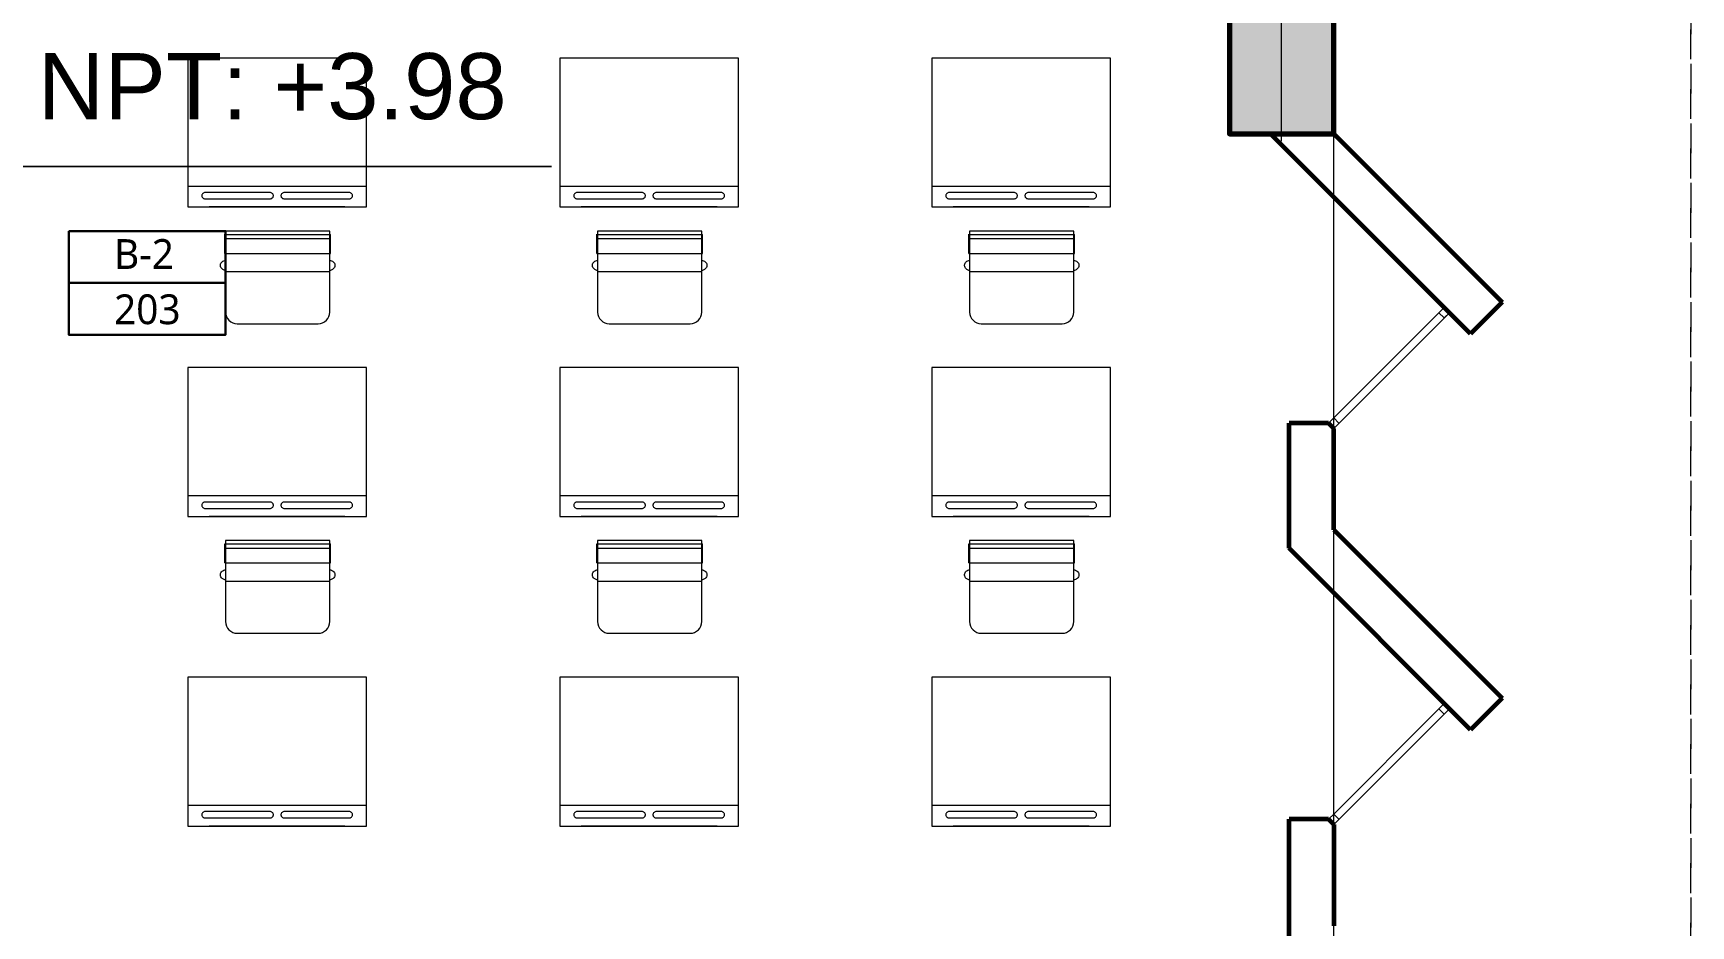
# Model space of a CAD drawing. Header units: metres. Extents: x 28 to 239, y -1 to 113.
# Drawn here: x 125.77 to 131.34, y 61.18 to 64.17 of the extents above; entities that cross this region are included whole.
import ezdxf

# ---------------------------------------------------------------- set-up
doc = ezdxf.new("R2010")
doc.units = ezdxf.units.M
doc.linetypes.add('DASHED2', pattern=[0.375, 0.25, -0.125])
doc.linetypes.add('HIDDEN2', pattern=[0.1875, 0.125, -0.0625])
for name, color, linetype, lineweight in [('COLUMNAS 50', 32, 'Continuous', 70), ('Equipamiento SR', 23, 'Continuous', 0), ('GRAFO 0 BLANCO', 7, 'Continuous', 0), ('GRAFO01', 7, 'Continuous', 0), ('letras sr', 7, 'Continuous', 5), ('Muros el', 144, 'Continuous', 60), ('proyecciones', 1, 'DASHED2', 5), ('TEXTO 100', 7, 'Continuous', 20), ('Vanos', 140, 'Continuous', 5)]:
    doc.layers.add(name, color=color, linetype=linetype, lineweight=lineweight)
doc.layers.add('Mobiliario', color=7, linetype='Continuous', lineweight=0, true_color=0x7f7f7f)
doc.styles.add('JOS', font='arial.ttf', dxfattribs={"height": 1})
doc.styles.add('Santa Rosa 1 50', font='trebuc.ttf')

# ---------------------------------------------------------------- blocks, each defined once
blk = doc.blocks.new('Columna 1.10 x0.30')
at = {"true_color": 0xc7c8ca}
h = blk.add_hatch(color=9, dxfattribs=at)
h.dxf.hatch_style = 1
h.paths.add_polyline_path([(-234.8493, 113.8066), (-235.9493, 113.8066), (-235.9493, 113.4566), (-234.8493, 113.4566)])
h.paths.add_polyline_path([(-235.3906, 113.6316, -1), (-235.408, 113.6316, -1)], flags=16)
at = {"layer": 'COLUMNAS 50', "color": 1, "linetype": 'Continuous', "lineweight": 5}
for p, q in [((-235.3993, 113.8732), (-235.3993, 113.6932)), ((-235.9743, 113.6316), (-235.4443, 113.6316)), ((-234.8243, 113.6316), (-235.3543, 113.6316)), ((-235.3993, 113.5616), (-235.3993, 113.3816))]:
    blk.add_line(p, q, dxfattribs=at)
at = {"layer": 'COLUMNAS 50', "linetype": 'Continuous'}
blk.add_lwpolyline([(-235.9493, 113.4566), (-234.8493, 113.4566), (-234.8493, 113.8066), (-235.9493, 113.8066)], close=True, dxfattribs=at)
at = {"layer": 'COLUMNAS 50', "color": 1, "linetype": 'Continuous', "lineweight": 5}
blk.add_circle((-235.3993, 113.6316), 0.00871, dxfattribs=at)
blk.add_point((-235.3993, 113.6316), dxfattribs=at)
blk = doc.blocks.new('A$C3A47622C')
at = {"layer": 'Mobiliario', "linetype": 'Continuous'}
for p, q in [((0.0251, 0.3696), (0.0111, 0.3696)), ((0.0111, 0.015), (0.0111, 0.3696)), ((0.0752, 0.3696), (0.0251, 0.3696)), ((0.0251, 0.015), (0.0251, 0.3696)), ((0.0752, 0.015), (0.0752, 0.3696)), ((0.0983, 0.3673), (0.0987, 0.37)), ((0.0987, 0.37), (0.0997, 0.3732)), ((0.0997, 0.3732), (0.1012, 0.3762)), ((0.1012, 0.3762), (0.1031, 0.3788)), ((0.1031, 0.3788), (0.1053, 0.381)), ((0.1053, 0.381), (0.1079, 0.3828)), ((0.1079, 0.3828), (0.1107, 0.384)), ((0.1107, 0.384), (0.1136, 0.3846)), ((0.1136, 0.3846), (0.1165, 0.3846)), ((0.1165, 0.3846), (0.1194, 0.384)), ((0.1194, 0.384), (0.1222, 0.3828)), ((0.1222, 0.3828), (0.1248, 0.381)), ((0.1248, 0.381), (0.127, 0.3788)), ((0.127, 0.3788), (0.1289, 0.3762)), ((0.1289, 0.3762), (0.1297, 0.3747)), ((0.1297, 0.3747), (0.1333, 0.3673)), ((0.0752, 0.015), (0.0108, 0.015)), ((0.0987, 0.0146), (0.0983, 0.0173)), ((0.0997, 0.0113), (0.0987, 0.0146)), ((0.1012, 0.0084), (0.0997, 0.0113)), ((0.1031, 0.0057), (0.1012, 0.0084)), ((0.1053, 0.0035), (0.1031, 0.0057)), ((0.1079, 0.0018), (0.1053, 0.0035)), ((0.1107, 0.0006), (0.1079, 0.0018)), ((0.1136, 0), (0.1107, 0.0006)), ((0.1165, 0), (0.1136, 0)), ((0.1194, 0.0006), (0.1165, 0)), ((0.1222, 0.0018), (0.1194, 0.0006)), ((0.1248, 0.0035), (0.1222, 0.0018)), ((0.127, 0.0057), (0.1248, 0.0035)), ((0.1289, 0.0084), (0.127, 0.0057)), ((0.1297, 0.0099), (0.1289, 0.0084)), ((0.1333, 0.0173), (0.1297, 0.0099))]:
    blk.add_line(p, q, dxfattribs=at)
at = {"layer": 'Mobiliario'}
blk.add_line((0.1361, 0.0173), (0.1361, 0.3673), dxfattribs=at)
at = {"layer": 'Mobiliario', "linetype": 'Continuous'}
blk.add_lwpolyline([(0, 0.0173), (0.2722, 0.0173, 0.414214), (0.3111, 0.0562), (0.3111, 0.3284, 0.414214), (0.2722, 0.3673), (0, 0.3673), (0, 0.0173)], format="xyb", dxfattribs=at)

msp = doc.modelspace()

# ---------------------------------------------------------------- linework, layer by layer
at = {"layer": 'GRAFO 0 BLANCO'}
msp.add_lwpolyline([(119.7411, 55.3632), (130.1411, 55.3632), (130.1411, 88.2872), (119.7411, 88.2872), (119.7411, 55.3632)], dxfattribs=at)
at = {"layer": 'GRAFO 0 BLANCO', "color": 1, "lineweight": 30}
msp.add_lwpolyline([(125.8907, 63.5102), (126.4178, 63.5102), (126.4178, 63.1623), (125.8907, 63.1623)], close=True, dxfattribs=at)
msp.add_lwpolyline([(126.4178, 63.3362), (125.8907, 63.3362)], dxfattribs=at)
at = {"layer": 'Mobiliario', "linetype": 'Continuous', "lineweight": 0}
for p, q in [((126.2911, 64.0911), (126.2911, 63.5911)), ((126.8911, 64.0911), (126.2911, 64.0911)), ((126.8911, 63.5911), (126.8911, 64.0911)), ((127.5411, 64.0911), (127.5411, 63.5911)), ((128.1411, 64.0911), (127.5411, 64.0911)), ((128.1411, 63.5911), (128.1411, 64.0911)), ((128.7911, 64.0911), (128.7911, 63.5911)), ((129.3911, 64.0911), (128.7911, 64.0911)), ((129.3911, 63.5911), (129.3911, 64.0911)), ((126.2911, 63.6615), (126.8911, 63.6615)), ((126.3382, 63.6318), (126.3378, 63.63)), ((126.3378, 63.63), (126.3378, 63.6281)), ((126.3378, 63.6281), (126.3382, 63.6262)), ((126.3389, 63.6336), (126.3382, 63.6318)), ((126.3382, 63.6262), (126.3389, 63.6244)), ((126.34, 63.6352), (126.3389, 63.6336)), ((126.3389, 63.6244), (126.34, 63.6228)), ((126.3415, 63.6367), (126.34, 63.6352)), ((126.34, 63.6228), (126.3415, 63.6213)), ((126.3432, 63.6379), (126.3415, 63.6367)), ((126.3415, 63.6213), (126.3432, 63.6201)), ((126.3451, 63.6389), (126.3432, 63.6379)), ((126.3432, 63.6201), (126.3451, 63.6191)), ((126.3472, 63.6395), (126.3451, 63.6389)), ((126.3451, 63.6191), (126.3472, 63.6185)), ((126.3494, 63.6398), (126.3472, 63.6395)), ((126.3472, 63.6185), (126.3494, 63.6182)), ((126.3505, 63.6398), (126.3494, 63.6398)), ((126.3494, 63.6182), (126.3505, 63.6182)), ((126.5658, 63.6398), (126.3505, 63.6398)), ((126.3505, 63.6182), (126.5658, 63.6182)), ((126.5669, 63.6398), (126.5658, 63.6398)), ((126.5658, 63.6182), (126.5669, 63.6182)), ((126.5691, 63.6395), (126.5669, 63.6398)), ((126.5669, 63.6182), (126.5691, 63.6185)), ((126.5712, 63.6389), (126.5691, 63.6395)), ((126.5691, 63.6185), (126.5712, 63.6191)), ((126.5731, 63.6379), (126.5712, 63.6389)), ((126.5712, 63.6191), (126.5731, 63.6201)), ((126.5748, 63.6367), (126.5731, 63.6379)), ((126.5731, 63.6201), (126.5748, 63.6213)), ((126.5762, 63.6352), (126.5748, 63.6367)), ((126.5748, 63.6213), (126.5762, 63.6228)), ((126.5773, 63.6336), (126.5762, 63.6352)), ((126.5762, 63.6228), (126.5773, 63.6244)), ((126.5781, 63.6318), (126.5773, 63.6336)), ((126.5773, 63.6244), (126.5781, 63.6262)), ((126.5784, 63.63), (126.5781, 63.6318)), ((126.5781, 63.6262), (126.5784, 63.6281)), ((126.5784, 63.6281), (126.5784, 63.63)), ((126.6042, 63.6318), (126.6038, 63.63)), ((126.6038, 63.63), (126.6038, 63.6281)), ((126.6038, 63.6281), (126.6042, 63.6262)), ((126.6049, 63.6336), (126.6042, 63.6318)), ((126.6042, 63.6262), (126.6049, 63.6244)), ((126.606, 63.6352), (126.6049, 63.6336)), ((126.6049, 63.6244), (126.606, 63.6228)), ((126.6075, 63.6367), (126.606, 63.6352)), ((126.606, 63.6228), (126.6075, 63.6213)), ((126.6092, 63.6379), (126.6075, 63.6367)), ((126.6075, 63.6213), (126.6092, 63.6201)), ((126.6111, 63.6389), (126.6092, 63.6379)), ((126.6092, 63.6201), (126.6111, 63.6191)), ((126.6132, 63.6395), (126.6111, 63.6389)), ((126.6111, 63.6191), (126.6132, 63.6185)), ((126.6153, 63.6398), (126.6132, 63.6395)), ((126.6132, 63.6185), (126.6153, 63.6182)), ((126.6164, 63.6398), (126.6153, 63.6398)), ((126.6153, 63.6182), (126.6164, 63.6182)), ((126.8318, 63.6398), (126.6164, 63.6398)), ((126.6164, 63.6182), (126.8318, 63.6182)), ((126.8329, 63.6398), (126.8318, 63.6398)), ((126.8318, 63.6182), (126.8329, 63.6182)), ((126.8351, 63.6395), (126.8329, 63.6398)), ((126.8329, 63.6182), (126.8351, 63.6185)), ((126.8371, 63.6389), (126.8351, 63.6395)), ((126.8351, 63.6185), (126.8371, 63.6191)), ((126.8391, 63.6379), (126.8371, 63.6389)), ((126.8371, 63.6191), (126.8391, 63.6201)), ((126.8408, 63.6367), (126.8391, 63.6379)), ((126.8391, 63.6201), (126.8408, 63.6213)), ((126.8422, 63.6352), (126.8408, 63.6367)), ((126.8408, 63.6213), (126.8422, 63.6228)), ((126.8433, 63.6336), (126.8422, 63.6352)), ((126.8422, 63.6228), (126.8433, 63.6244)), ((126.844, 63.6318), (126.8433, 63.6336)), ((126.8433, 63.6244), (126.844, 63.6262)), ((126.8444, 63.63), (126.844, 63.6318)), ((126.844, 63.6262), (126.8444, 63.6281)), ((126.8444, 63.6281), (126.8444, 63.63)), ((126.8761, 63.6615), (126.8761, 63.6611)), ((127.5411, 63.6615), (128.1411, 63.6615)), ((127.5882, 63.6318), (127.5878, 63.63)), ((127.5878, 63.63), (127.5878, 63.6281)), ((127.5878, 63.6281), (127.5882, 63.6262)), ((127.5889, 63.6336), (127.5882, 63.6318)), ((127.5882, 63.6262), (127.5889, 63.6244)), ((127.59, 63.6352), (127.5889, 63.6336)), ((127.5889, 63.6244), (127.59, 63.6228)), ((127.5915, 63.6367), (127.59, 63.6352)), ((127.59, 63.6228), (127.5915, 63.6213)), ((127.5932, 63.6379), (127.5915, 63.6367)), ((127.5915, 63.6213), (127.5932, 63.6201)), ((127.5951, 63.6389), (127.5932, 63.6379)), ((127.5932, 63.6201), (127.5951, 63.6191)), ((127.5972, 63.6395), (127.5951, 63.6389)), ((127.5951, 63.6191), (127.5972, 63.6185)), ((127.5994, 63.6398), (127.5972, 63.6395)), ((127.5972, 63.6185), (127.5994, 63.6182)), ((127.6005, 63.6398), (127.5994, 63.6398)), ((127.5994, 63.6182), (127.6005, 63.6182)), ((127.8158, 63.6398), (127.6005, 63.6398)), ((127.6005, 63.6182), (127.8158, 63.6182)), ((127.8169, 63.6398), (127.8158, 63.6398)), ((127.8158, 63.6182), (127.8169, 63.6182)), ((127.8191, 63.6395), (127.8169, 63.6398)), ((127.8169, 63.6182), (127.8191, 63.6185)), ((127.8212, 63.6389), (127.8191, 63.6395)), ((127.8191, 63.6185), (127.8212, 63.6191)), ((127.8231, 63.6379), (127.8212, 63.6389)), ((127.8212, 63.6191), (127.8231, 63.6201)), ((127.8248, 63.6367), (127.8231, 63.6379)), ((127.8231, 63.6201), (127.8248, 63.6213)), ((127.8262, 63.6352), (127.8248, 63.6367)), ((127.8248, 63.6213), (127.8262, 63.6228)), ((127.8273, 63.6336), (127.8262, 63.6352)), ((127.8262, 63.6228), (127.8273, 63.6244)), ((127.8281, 63.6318), (127.8273, 63.6336)), ((127.8273, 63.6244), (127.8281, 63.6262)), ((127.8284, 63.63), (127.8281, 63.6318)), ((127.8281, 63.6262), (127.8284, 63.6281)), ((127.8284, 63.6281), (127.8284, 63.63)), ((127.8542, 63.6318), (127.8538, 63.63)), ((127.8538, 63.63), (127.8538, 63.6281)), ((127.8538, 63.6281), (127.8542, 63.6262)), ((127.8549, 63.6336), (127.8542, 63.6318)), ((127.8542, 63.6262), (127.8549, 63.6244)), ((127.856, 63.6352), (127.8549, 63.6336)), ((127.8549, 63.6244), (127.856, 63.6228)), ((127.8575, 63.6367), (127.856, 63.6352)), ((127.856, 63.6228), (127.8575, 63.6213)), ((127.8592, 63.6379), (127.8575, 63.6367)), ((127.8575, 63.6213), (127.8592, 63.6201)), ((127.8611, 63.6389), (127.8592, 63.6379)), ((127.8592, 63.6201), (127.8611, 63.6191)), ((127.8632, 63.6395), (127.8611, 63.6389)), ((127.8611, 63.6191), (127.8632, 63.6185)), ((127.8653, 63.6398), (127.8632, 63.6395)), ((127.8632, 63.6185), (127.8653, 63.6182)), ((127.8664, 63.6398), (127.8653, 63.6398)), ((127.8653, 63.6182), (127.8664, 63.6182)), ((128.0818, 63.6398), (127.8664, 63.6398)), ((127.8664, 63.6182), (128.0818, 63.6182)), ((128.0829, 63.6398), (128.0818, 63.6398)), ((128.0818, 63.6182), (128.0829, 63.6182)), ((128.0851, 63.6395), (128.0829, 63.6398)), ((128.0829, 63.6182), (128.0851, 63.6185)), ((128.0871, 63.6389), (128.0851, 63.6395)), ((128.0851, 63.6185), (128.0871, 63.6191)), ((128.0891, 63.6379), (128.0871, 63.6389)), ((128.0871, 63.6191), (128.0891, 63.6201)), ((128.0908, 63.6367), (128.0891, 63.6379)), ((128.0891, 63.6201), (128.0908, 63.6213)), ((128.0922, 63.6352), (128.0908, 63.6367)), ((128.0908, 63.6213), (128.0922, 63.6228)), ((128.0933, 63.6336), (128.0922, 63.6352)), ((128.0922, 63.6228), (128.0933, 63.6244)), ((128.094, 63.6318), (128.0933, 63.6336)), ((128.0933, 63.6244), (128.094, 63.6262)), ((128.0944, 63.63), (128.094, 63.6318)), ((128.094, 63.6262), (128.0944, 63.6281)), ((128.0944, 63.6281), (128.0944, 63.63)), ((128.1261, 63.6615), (128.1261, 63.6611)), ((128.7911, 63.6615), (129.3911, 63.6615)), ((128.8382, 63.6318), (128.8378, 63.63)), ((128.8378, 63.63), (128.8378, 63.6281)), ((128.8378, 63.6281), (128.8382, 63.6262)), ((128.8389, 63.6336), (128.8382, 63.6318)), ((128.8382, 63.6262), (128.8389, 63.6244)), ((128.84, 63.6352), (128.8389, 63.6336)), ((128.8389, 63.6244), (128.84, 63.6228)), ((128.8415, 63.6367), (128.84, 63.6352)), ((128.84, 63.6228), (128.8415, 63.6213)), ((128.8432, 63.6379), (128.8415, 63.6367)), ((128.8415, 63.6213), (128.8432, 63.6201)), ((128.8451, 63.6389), (128.8432, 63.6379)), ((128.8432, 63.6201), (128.8451, 63.6191)), ((128.8472, 63.6395), (128.8451, 63.6389)), ((128.8451, 63.6191), (128.8472, 63.6185)), ((128.8494, 63.6398), (128.8472, 63.6395)), ((128.8472, 63.6185), (128.8494, 63.6182)), ((128.8505, 63.6398), (128.8494, 63.6398)), ((128.8494, 63.6182), (128.8505, 63.6182)), ((129.0658, 63.6398), (128.8505, 63.6398)), ((128.8505, 63.6182), (129.0658, 63.6182)), ((129.0669, 63.6398), (129.0658, 63.6398)), ((129.0658, 63.6182), (129.0669, 63.6182)), ((129.0691, 63.6395), (129.0669, 63.6398)), ((129.0669, 63.6182), (129.0691, 63.6185)), ((129.0712, 63.6389), (129.0691, 63.6395)), ((129.0691, 63.6185), (129.0712, 63.6191)), ((129.0731, 63.6379), (129.0712, 63.6389)), ((129.0712, 63.6191), (129.0731, 63.6201)), ((129.0748, 63.6367), (129.0731, 63.6379)), ((129.0731, 63.6201), (129.0748, 63.6213)), ((129.0762, 63.6352), (129.0748, 63.6367)), ((129.0748, 63.6213), (129.0762, 63.6228)), ((129.0773, 63.6336), (129.0762, 63.6352)), ((129.0762, 63.6228), (129.0773, 63.6244)), ((129.0781, 63.6318), (129.0773, 63.6336)), ((129.0773, 63.6244), (129.0781, 63.6262)), ((129.0784, 63.63), (129.0781, 63.6318)), ((129.0781, 63.6262), (129.0784, 63.6281)), ((129.0784, 63.6281), (129.0784, 63.63)), ((129.1042, 63.6318), (129.1038, 63.63)), ((129.1038, 63.63), (129.1038, 63.6281)), ((129.1038, 63.6281), (129.1042, 63.6262)), ((129.1049, 63.6336), (129.1042, 63.6318)), ((129.1042, 63.6262), (129.1049, 63.6244)), ((129.106, 63.6352), (129.1049, 63.6336)), ((129.1049, 63.6244), (129.106, 63.6228)), ((129.1075, 63.6367), (129.106, 63.6352)), ((129.106, 63.6228), (129.1075, 63.6213)), ((129.1092, 63.6379), (129.1075, 63.6367)), ((129.1075, 63.6213), (129.1092, 63.6201)), ((129.1111, 63.6389), (129.1092, 63.6379)), ((129.1092, 63.6201), (129.1111, 63.6191)), ((129.1132, 63.6395), (129.1111, 63.6389)), ((129.1111, 63.6191), (129.1132, 63.6185)), ((129.1153, 63.6398), (129.1132, 63.6395)), ((129.1132, 63.6185), (129.1153, 63.6182)), ((129.1164, 63.6398), (129.1153, 63.6398)), ((129.1153, 63.6182), (129.1164, 63.6182)), ((129.3318, 63.6398), (129.1164, 63.6398)), ((129.1164, 63.6182), (129.3318, 63.6182)), ((129.3329, 63.6398), (129.3318, 63.6398)), ((129.3318, 63.6182), (129.3329, 63.6182)), ((129.3351, 63.6395), (129.3329, 63.6398)), ((129.3329, 63.6182), (129.3351, 63.6185)), ((129.3371, 63.6389), (129.3351, 63.6395)), ((129.3351, 63.6185), (129.3371, 63.6191)), ((129.3391, 63.6379), (129.3371, 63.6389)), ((129.3371, 63.6191), (129.3391, 63.6201)), ((129.3408, 63.6367), (129.3391, 63.6379)), ((129.3391, 63.6201), (129.3408, 63.6213)), ((129.3422, 63.6352), (129.3408, 63.6367)), ((129.3408, 63.6213), (129.3422, 63.6228)), ((129.3433, 63.6336), (129.3422, 63.6352)), ((129.3422, 63.6228), (129.3433, 63.6244)), ((129.344, 63.6318), (129.3433, 63.6336)), ((129.3433, 63.6244), (129.344, 63.6262)), ((129.3444, 63.63), (129.344, 63.6318)), ((129.344, 63.6262), (129.3444, 63.6281)), ((129.3444, 63.6281), (129.3444, 63.63)), ((129.3761, 63.6615), (129.3761, 63.6611)), ((126.2911, 63.5911), (126.8911, 63.5911)), ((126.8191, 63.5911), (126.3631, 63.5911)), ((127.5411, 63.5911), (128.1411, 63.5911)), ((128.0691, 63.5911), (127.6131, 63.5911)), ((128.7911, 63.5911), (129.3911, 63.5911)), ((129.3191, 63.5911), (128.8631, 63.5911)), ((126.2911, 63.0516), (126.2911, 62.5516)), ((126.8911, 63.0516), (126.2911, 63.0516)), ((126.8911, 62.5516), (126.8911, 63.0516)), ((127.5411, 63.0516), (127.5411, 62.5516)), ((128.1411, 63.0516), (127.5411, 63.0516)), ((128.1411, 62.5516), (128.1411, 63.0516)), ((128.7911, 63.0516), (128.7911, 62.5516)), ((129.3911, 63.0516), (128.7911, 63.0516)), ((129.3911, 62.5516), (129.3911, 63.0516)), ((126.2911, 62.6221), (126.8911, 62.6221)), ((126.8761, 62.6221), (126.8761, 62.6217)), ((127.5411, 62.6221), (128.1411, 62.6221)), ((128.1261, 62.6221), (128.1261, 62.6217)), ((128.7911, 62.6221), (129.3911, 62.6221)), ((129.3761, 62.6221), (129.3761, 62.6217)), ((126.2911, 62.5516), (126.8911, 62.5516)), ((126.3382, 62.5924), (126.3378, 62.5905)), ((126.3378, 62.5905), (126.3378, 62.5886)), ((126.3378, 62.5886), (126.3382, 62.5868)), ((126.3389, 62.5942), (126.3382, 62.5924)), ((126.3382, 62.5868), (126.3389, 62.585)), ((126.34, 62.5958), (126.3389, 62.5942)), ((126.3389, 62.585), (126.34, 62.5833)), ((126.3415, 62.5973), (126.34, 62.5958)), ((126.34, 62.5833), (126.3415, 62.5819)), ((126.3432, 62.5985), (126.3415, 62.5973)), ((126.3415, 62.5819), (126.3432, 62.5807)), ((126.3451, 62.5994), (126.3432, 62.5985)), ((126.3432, 62.5807), (126.3451, 62.5797)), ((126.3472, 62.6001), (126.3451, 62.5994)), ((126.3451, 62.5797), (126.3472, 62.5791)), ((126.3494, 62.6004), (126.3472, 62.6001)), ((126.3472, 62.5791), (126.3494, 62.5787)), ((126.3505, 62.6004), (126.3494, 62.6004)), ((126.3494, 62.5787), (126.3505, 62.5787)), ((126.5658, 62.6004), (126.3505, 62.6004)), ((126.3505, 62.5787), (126.5658, 62.5787)), ((126.8191, 62.5516), (126.3631, 62.5516)), ((126.5669, 62.6004), (126.5658, 62.6004)), ((126.5658, 62.5787), (126.5669, 62.5787)), ((126.5691, 62.6001), (126.5669, 62.6004)), ((126.5669, 62.5787), (126.5691, 62.5791)), ((126.5712, 62.5994), (126.5691, 62.6001)), ((126.5691, 62.5791), (126.5712, 62.5797)), ((126.5731, 62.5985), (126.5712, 62.5994)), ((126.5712, 62.5797), (126.5731, 62.5807)), ((126.5748, 62.5973), (126.5731, 62.5985)), ((126.5731, 62.5807), (126.5748, 62.5819)), ((126.5762, 62.5958), (126.5748, 62.5973)), ((126.5748, 62.5819), (126.5762, 62.5833)), ((126.5773, 62.5942), (126.5762, 62.5958)), ((126.5762, 62.5833), (126.5773, 62.585)), ((126.5781, 62.5924), (126.5773, 62.5942)), ((126.5773, 62.585), (126.5781, 62.5868)), ((126.5784, 62.5905), (126.5781, 62.5924)), ((126.5781, 62.5868), (126.5784, 62.5886)), ((126.5784, 62.5886), (126.5784, 62.5905)), ((126.6042, 62.5924), (126.6038, 62.5905)), ((126.6038, 62.5905), (126.6038, 62.5886)), ((126.6038, 62.5886), (126.6042, 62.5868)), ((126.6049, 62.5942), (126.6042, 62.5924)), ((126.6042, 62.5868), (126.6049, 62.585)), ((126.606, 62.5958), (126.6049, 62.5942)), ((126.6049, 62.585), (126.606, 62.5833)), ((126.6075, 62.5973), (126.606, 62.5958)), ((126.606, 62.5833), (126.6075, 62.5819)), ((126.6092, 62.5985), (126.6075, 62.5973)), ((126.6075, 62.5819), (126.6092, 62.5807)), ((126.6111, 62.5994), (126.6092, 62.5985)), ((126.6092, 62.5807), (126.6111, 62.5797)), ((126.6132, 62.6001), (126.6111, 62.5994)), ((126.6111, 62.5797), (126.6132, 62.5791)), ((126.6153, 62.6004), (126.6132, 62.6001)), ((126.6132, 62.5791), (126.6153, 62.5787)), ((126.6164, 62.6004), (126.6153, 62.6004)), ((126.6153, 62.5787), (126.6164, 62.5787)), ((126.8318, 62.6004), (126.6164, 62.6004)), ((126.6164, 62.5787), (126.8318, 62.5787)), ((126.8329, 62.6004), (126.8318, 62.6004)), ((126.8318, 62.5787), (126.8329, 62.5787)), ((126.8351, 62.6001), (126.8329, 62.6004)), ((126.8329, 62.5787), (126.8351, 62.5791)), ((126.8371, 62.5994), (126.8351, 62.6001)), ((126.8351, 62.5791), (126.8371, 62.5797)), ((126.8391, 62.5985), (126.8371, 62.5994)), ((126.8371, 62.5797), (126.8391, 62.5807)), ((126.8408, 62.5973), (126.8391, 62.5985)), ((126.8391, 62.5807), (126.8408, 62.5819)), ((126.8422, 62.5958), (126.8408, 62.5973)), ((126.8408, 62.5819), (126.8422, 62.5833)), ((126.8433, 62.5942), (126.8422, 62.5958)), ((126.8422, 62.5833), (126.8433, 62.585)), ((126.844, 62.5924), (126.8433, 62.5942)), ((126.8433, 62.585), (126.844, 62.5868)), ((126.8444, 62.5905), (126.844, 62.5924)), ((126.844, 62.5868), (126.8444, 62.5886)), ((126.8444, 62.5886), (126.8444, 62.5905)), ((127.5411, 62.5516), (128.1411, 62.5516)), ((127.5882, 62.5924), (127.5878, 62.5905)), ((127.5878, 62.5905), (127.5878, 62.5886)), ((127.5878, 62.5886), (127.5882, 62.5868)), ((127.5889, 62.5942), (127.5882, 62.5924)), ((127.5882, 62.5868), (127.5889, 62.585)), ((127.59, 62.5958), (127.5889, 62.5942)), ((127.5889, 62.585), (127.59, 62.5833)), ((127.5915, 62.5973), (127.59, 62.5958)), ((127.59, 62.5833), (127.5915, 62.5819)), ((127.5932, 62.5985), (127.5915, 62.5973)), ((127.5915, 62.5819), (127.5932, 62.5807)), ((127.5951, 62.5994), (127.5932, 62.5985)), ((127.5932, 62.5807), (127.5951, 62.5797)), ((127.5972, 62.6001), (127.5951, 62.5994)), ((127.5951, 62.5797), (127.5972, 62.5791)), ((127.5994, 62.6004), (127.5972, 62.6001)), ((127.5972, 62.5791), (127.5994, 62.5787)), ((127.6005, 62.6004), (127.5994, 62.6004)), ((127.5994, 62.5787), (127.6005, 62.5787)), ((127.8158, 62.6004), (127.6005, 62.6004)), ((127.6005, 62.5787), (127.8158, 62.5787)), ((128.0691, 62.5516), (127.6131, 62.5516)), ((127.8169, 62.6004), (127.8158, 62.6004)), ((127.8158, 62.5787), (127.8169, 62.5787)), ((127.8191, 62.6001), (127.8169, 62.6004)), ((127.8169, 62.5787), (127.8191, 62.5791)), ((127.8212, 62.5994), (127.8191, 62.6001)), ((127.8191, 62.5791), (127.8212, 62.5797)), ((127.8231, 62.5985), (127.8212, 62.5994)), ((127.8212, 62.5797), (127.8231, 62.5807)), ((127.8248, 62.5973), (127.8231, 62.5985)), ((127.8231, 62.5807), (127.8248, 62.5819)), ((127.8262, 62.5958), (127.8248, 62.5973)), ((127.8248, 62.5819), (127.8262, 62.5833)), ((127.8273, 62.5942), (127.8262, 62.5958)), ((127.8262, 62.5833), (127.8273, 62.585)), ((127.8281, 62.5924), (127.8273, 62.5942)), ((127.8273, 62.585), (127.8281, 62.5868)), ((127.8284, 62.5905), (127.8281, 62.5924)), ((127.8281, 62.5868), (127.8284, 62.5886)), ((127.8284, 62.5886), (127.8284, 62.5905)), ((127.8542, 62.5924), (127.8538, 62.5905)), ((127.8538, 62.5905), (127.8538, 62.5886)), ((127.8538, 62.5886), (127.8542, 62.5868)), ((127.8549, 62.5942), (127.8542, 62.5924)), ((127.8542, 62.5868), (127.8549, 62.585)), ((127.856, 62.5958), (127.8549, 62.5942)), ((127.8549, 62.585), (127.856, 62.5833)), ((127.8575, 62.5973), (127.856, 62.5958)), ((127.856, 62.5833), (127.8575, 62.5819)), ((127.8592, 62.5985), (127.8575, 62.5973)), ((127.8575, 62.5819), (127.8592, 62.5807)), ((127.8611, 62.5994), (127.8592, 62.5985)), ((127.8592, 62.5807), (127.8611, 62.5797)), ((127.8632, 62.6001), (127.8611, 62.5994)), ((127.8611, 62.5797), (127.8632, 62.5791)), ((127.8653, 62.6004), (127.8632, 62.6001)), ((127.8632, 62.5791), (127.8653, 62.5787)), ((127.8664, 62.6004), (127.8653, 62.6004)), ((127.8653, 62.5787), (127.8664, 62.5787)), ((128.0818, 62.6004), (127.8664, 62.6004)), ((127.8664, 62.5787), (128.0818, 62.5787)), ((128.0829, 62.6004), (128.0818, 62.6004)), ((128.0818, 62.5787), (128.0829, 62.5787)), ((128.0851, 62.6001), (128.0829, 62.6004)), ((128.0829, 62.5787), (128.0851, 62.5791)), ((128.0871, 62.5994), (128.0851, 62.6001)), ((128.0851, 62.5791), (128.0871, 62.5797)), ((128.0891, 62.5985), (128.0871, 62.5994)), ((128.0871, 62.5797), (128.0891, 62.5807)), ((128.0908, 62.5973), (128.0891, 62.5985)), ((128.0891, 62.5807), (128.0908, 62.5819)), ((128.0922, 62.5958), (128.0908, 62.5973)), ((128.0908, 62.5819), (128.0922, 62.5833)), ((128.0933, 62.5942), (128.0922, 62.5958)), ((128.0922, 62.5833), (128.0933, 62.585)), ((128.094, 62.5924), (128.0933, 62.5942)), ((128.0933, 62.585), (128.094, 62.5868)), ((128.0944, 62.5905), (128.094, 62.5924)), ((128.094, 62.5868), (128.0944, 62.5886)), ((128.0944, 62.5886), (128.0944, 62.5905)), ((128.7911, 62.5516), (129.3911, 62.5516)), ((128.8382, 62.5924), (128.8378, 62.5905)), ((128.8378, 62.5905), (128.8378, 62.5886)), ((128.8378, 62.5886), (128.8382, 62.5868)), ((128.8389, 62.5942), (128.8382, 62.5924)), ((128.8382, 62.5868), (128.8389, 62.585)), ((128.84, 62.5958), (128.8389, 62.5942)), ((128.8389, 62.585), (128.84, 62.5833)), ((128.8415, 62.5973), (128.84, 62.5958)), ((128.84, 62.5833), (128.8415, 62.5819)), ((128.8432, 62.5985), (128.8415, 62.5973)), ((128.8415, 62.5819), (128.8432, 62.5807)), ((128.8451, 62.5994), (128.8432, 62.5985)), ((128.8432, 62.5807), (128.8451, 62.5797)), ((128.8472, 62.6001), (128.8451, 62.5994)), ((128.8451, 62.5797), (128.8472, 62.5791)), ((128.8494, 62.6004), (128.8472, 62.6001)), ((128.8472, 62.5791), (128.8494, 62.5787)), ((128.8505, 62.6004), (128.8494, 62.6004)), ((128.8494, 62.5787), (128.8505, 62.5787)), ((129.0658, 62.6004), (128.8505, 62.6004)), ((128.8505, 62.5787), (129.0658, 62.5787)), ((129.3191, 62.5516), (128.8631, 62.5516)), ((129.0669, 62.6004), (129.0658, 62.6004)), ((129.0658, 62.5787), (129.0669, 62.5787)), ((129.0691, 62.6001), (129.0669, 62.6004)), ((129.0669, 62.5787), (129.0691, 62.5791)), ((129.0712, 62.5994), (129.0691, 62.6001)), ((129.0691, 62.5791), (129.0712, 62.5797)), ((129.0731, 62.5985), (129.0712, 62.5994)), ((129.0712, 62.5797), (129.0731, 62.5807)), ((129.0748, 62.5973), (129.0731, 62.5985)), ((129.0731, 62.5807), (129.0748, 62.5819)), ((129.0762, 62.5958), (129.0748, 62.5973)), ((129.0748, 62.5819), (129.0762, 62.5833)), ((129.0773, 62.5942), (129.0762, 62.5958)), ((129.0762, 62.5833), (129.0773, 62.585)), ((129.0781, 62.5924), (129.0773, 62.5942)), ((129.0773, 62.585), (129.0781, 62.5868)), ((129.0784, 62.5905), (129.0781, 62.5924)), ((129.0781, 62.5868), (129.0784, 62.5886)), ((129.0784, 62.5886), (129.0784, 62.5905)), ((129.1042, 62.5924), (129.1038, 62.5905)), ((129.1038, 62.5905), (129.1038, 62.5886)), ((129.1038, 62.5886), (129.1042, 62.5868)), ((129.1049, 62.5942), (129.1042, 62.5924)), ((129.1042, 62.5868), (129.1049, 62.585)), ((129.106, 62.5958), (129.1049, 62.5942)), ((129.1049, 62.585), (129.106, 62.5833)), ((129.1075, 62.5973), (129.106, 62.5958)), ((129.106, 62.5833), (129.1075, 62.5819)), ((129.1092, 62.5985), (129.1075, 62.5973)), ((129.1075, 62.5819), (129.1092, 62.5807)), ((129.1111, 62.5994), (129.1092, 62.5985)), ((129.1092, 62.5807), (129.1111, 62.5797)), ((129.1132, 62.6001), (129.1111, 62.5994)), ((129.1111, 62.5797), (129.1132, 62.5791)), ((129.1153, 62.6004), (129.1132, 62.6001)), ((129.1132, 62.5791), (129.1153, 62.5787)), ((129.1164, 62.6004), (129.1153, 62.6004)), ((129.1153, 62.5787), (129.1164, 62.5787)), ((129.3318, 62.6004), (129.1164, 62.6004)), ((129.1164, 62.5787), (129.3318, 62.5787)), ((129.3329, 62.6004), (129.3318, 62.6004)), ((129.3318, 62.5787), (129.3329, 62.5787)), ((129.3351, 62.6001), (129.3329, 62.6004)), ((129.3329, 62.5787), (129.3351, 62.5791)), ((129.3371, 62.5994), (129.3351, 62.6001)), ((129.3351, 62.5791), (129.3371, 62.5797)), ((129.3391, 62.5985), (129.3371, 62.5994)), ((129.3371, 62.5797), (129.3391, 62.5807)), ((129.3408, 62.5973), (129.3391, 62.5985)), ((129.3391, 62.5807), (129.3408, 62.5819)), ((129.3422, 62.5958), (129.3408, 62.5973)), ((129.3408, 62.5819), (129.3422, 62.5833)), ((129.3433, 62.5942), (129.3422, 62.5958)), ((129.3422, 62.5833), (129.3433, 62.585)), ((129.344, 62.5924), (129.3433, 62.5942)), ((129.3433, 62.585), (129.344, 62.5868)), ((129.3444, 62.5905), (129.344, 62.5924)), ((129.344, 62.5868), (129.3444, 62.5886)), ((129.3444, 62.5886), (129.3444, 62.5905)), ((126.2911, 62.0122), (126.2911, 61.5122)), ((126.8911, 62.0122), (126.2911, 62.0122)), ((126.8911, 61.5122), (126.8911, 62.0122)), ((127.5411, 62.0122), (127.5411, 61.5122)), ((128.1411, 62.0122), (127.5411, 62.0122)), ((128.1411, 61.5122), (128.1411, 62.0122)), ((128.7911, 62.0122), (128.7911, 61.5122)), ((129.3911, 62.0122), (128.7911, 62.0122)), ((129.3911, 61.5122), (129.3911, 62.0122)), ((126.2911, 61.5827), (126.8911, 61.5827)), ((126.3382, 61.553), (126.3378, 61.5511)), ((126.3378, 61.5511), (126.3378, 61.5492)), ((126.3378, 61.5492), (126.3382, 61.5473)), ((126.3389, 61.5548), (126.3382, 61.553)), ((126.3382, 61.5473), (126.3389, 61.5456)), ((126.34, 61.5564), (126.3389, 61.5548)), ((126.3415, 61.5579), (126.34, 61.5564)), ((126.3432, 61.5591), (126.3415, 61.5579)), ((126.3451, 61.56), (126.3432, 61.5591)), ((126.3472, 61.5607), (126.3451, 61.56)), ((126.3494, 61.561), (126.3472, 61.5607)), ((126.3505, 61.561), (126.3494, 61.561)), ((126.5658, 61.561), (126.3505, 61.561)), ((126.5669, 61.561), (126.5658, 61.561)), ((126.5691, 61.5607), (126.5669, 61.561)), ((126.5712, 61.56), (126.5691, 61.5607)), ((126.5731, 61.5591), (126.5712, 61.56)), ((126.5748, 61.5579), (126.5731, 61.5591)), ((126.5762, 61.5564), (126.5748, 61.5579)), ((126.5773, 61.5548), (126.5762, 61.5564)), ((126.5781, 61.553), (126.5773, 61.5548)), ((126.5773, 61.5456), (126.5781, 61.5473)), ((126.5784, 61.5511), (126.5781, 61.553)), ((126.5781, 61.5473), (126.5784, 61.5492)), ((126.5784, 61.5492), (126.5784, 61.5511)), ((126.6042, 61.553), (126.6038, 61.5511)), ((126.6038, 61.5511), (126.6038, 61.5492)), ((126.6038, 61.5492), (126.6042, 61.5473)), ((126.6049, 61.5548), (126.6042, 61.553)), ((126.6042, 61.5473), (126.6049, 61.5456)), ((126.606, 61.5564), (126.6049, 61.5548)), ((126.6075, 61.5579), (126.606, 61.5564)), ((126.6092, 61.5591), (126.6075, 61.5579)), ((126.6111, 61.56), (126.6092, 61.5591)), ((126.6132, 61.5607), (126.6111, 61.56)), ((126.6153, 61.561), (126.6132, 61.5607)), ((126.6164, 61.561), (126.6153, 61.561)), ((126.8318, 61.561), (126.6164, 61.561)), ((126.8329, 61.561), (126.8318, 61.561)), ((126.8351, 61.5607), (126.8329, 61.561)), ((126.8371, 61.56), (126.8351, 61.5607)), ((126.8391, 61.5591), (126.8371, 61.56)), ((126.8408, 61.5579), (126.8391, 61.5591)), ((126.8422, 61.5564), (126.8408, 61.5579)), ((126.8433, 61.5548), (126.8422, 61.5564)), ((126.844, 61.553), (126.8433, 61.5548)), ((126.8433, 61.5456), (126.844, 61.5473)), ((126.8444, 61.5511), (126.844, 61.553)), ((126.844, 61.5473), (126.8444, 61.5492)), ((126.8444, 61.5492), (126.8444, 61.5511)), ((126.8761, 61.5827), (126.8761, 61.5823)), ((127.5411, 61.5827), (128.1411, 61.5827)), ((127.5882, 61.553), (127.5878, 61.5511)), ((127.5878, 61.5511), (127.5878, 61.5492)), ((127.5878, 61.5492), (127.5882, 61.5473)), ((127.5889, 61.5548), (127.5882, 61.553)), ((127.5882, 61.5473), (127.5889, 61.5456)), ((127.59, 61.5564), (127.5889, 61.5548)), ((127.5915, 61.5579), (127.59, 61.5564)), ((127.5932, 61.5591), (127.5915, 61.5579)), ((127.5951, 61.56), (127.5932, 61.5591)), ((127.5972, 61.5607), (127.5951, 61.56)), ((127.5994, 61.561), (127.5972, 61.5607)), ((127.6005, 61.561), (127.5994, 61.561)), ((127.8158, 61.561), (127.6005, 61.561)), ((127.8169, 61.561), (127.8158, 61.561)), ((127.8191, 61.5607), (127.8169, 61.561)), ((127.8212, 61.56), (127.8191, 61.5607)), ((127.8231, 61.5591), (127.8212, 61.56)), ((127.8248, 61.5579), (127.8231, 61.5591)), ((127.8262, 61.5564), (127.8248, 61.5579)), ((127.8273, 61.5548), (127.8262, 61.5564)), ((127.8281, 61.553), (127.8273, 61.5548)), ((127.8273, 61.5456), (127.8281, 61.5473)), ((127.8284, 61.5511), (127.8281, 61.553)), ((127.8281, 61.5473), (127.8284, 61.5492)), ((127.8284, 61.5492), (127.8284, 61.5511)), ((127.8542, 61.553), (127.8538, 61.5511)), ((127.8538, 61.5511), (127.8538, 61.5492)), ((127.8538, 61.5492), (127.8542, 61.5473)), ((127.8549, 61.5548), (127.8542, 61.553)), ((127.8542, 61.5473), (127.8549, 61.5456)), ((127.856, 61.5564), (127.8549, 61.5548)), ((127.8575, 61.5579), (127.856, 61.5564)), ((127.8592, 61.5591), (127.8575, 61.5579)), ((127.8611, 61.56), (127.8592, 61.5591)), ((127.8632, 61.5607), (127.8611, 61.56)), ((127.8653, 61.561), (127.8632, 61.5607)), ((127.8664, 61.561), (127.8653, 61.561)), ((128.0818, 61.561), (127.8664, 61.561)), ((128.0829, 61.561), (128.0818, 61.561)), ((128.0851, 61.5607), (128.0829, 61.561)), ((128.0871, 61.56), (128.0851, 61.5607)), ((128.0891, 61.5591), (128.0871, 61.56)), ((128.0908, 61.5579), (128.0891, 61.5591)), ((128.0922, 61.5564), (128.0908, 61.5579)), ((128.0933, 61.5548), (128.0922, 61.5564)), ((128.094, 61.553), (128.0933, 61.5548)), ((128.0933, 61.5456), (128.094, 61.5473)), ((128.0944, 61.5511), (128.094, 61.553)), ((128.094, 61.5473), (128.0944, 61.5492)), ((128.0944, 61.5492), (128.0944, 61.5511)), ((128.1261, 61.5827), (128.1261, 61.5823)), ((128.7911, 61.5827), (129.3911, 61.5827)), ((128.8382, 61.553), (128.8378, 61.5511)), ((128.8378, 61.5511), (128.8378, 61.5492)), ((128.8378, 61.5492), (128.8382, 61.5473)), ((128.8389, 61.5548), (128.8382, 61.553)), ((128.8382, 61.5473), (128.8389, 61.5456)), ((128.84, 61.5564), (128.8389, 61.5548)), ((128.8415, 61.5579), (128.84, 61.5564)), ((128.8432, 61.5591), (128.8415, 61.5579)), ((128.8451, 61.56), (128.8432, 61.5591)), ((128.8472, 61.5607), (128.8451, 61.56)), ((128.8494, 61.561), (128.8472, 61.5607)), ((128.8505, 61.561), (128.8494, 61.561)), ((129.0658, 61.561), (128.8505, 61.561)), ((129.0669, 61.561), (129.0658, 61.561)), ((129.0691, 61.5607), (129.0669, 61.561)), ((129.0712, 61.56), (129.0691, 61.5607)), ((129.0731, 61.5591), (129.0712, 61.56)), ((129.0748, 61.5579), (129.0731, 61.5591)), ((129.0762, 61.5564), (129.0748, 61.5579)), ((129.0773, 61.5548), (129.0762, 61.5564)), ((129.0781, 61.553), (129.0773, 61.5548)), ((129.0773, 61.5456), (129.0781, 61.5473)), ((129.0784, 61.5511), (129.0781, 61.553)), ((129.0781, 61.5473), (129.0784, 61.5492)), ((129.0784, 61.5492), (129.0784, 61.5511)), ((129.1042, 61.553), (129.1038, 61.5511)), ((129.1038, 61.5511), (129.1038, 61.5492)), ((129.1038, 61.5492), (129.1042, 61.5473)), ((129.1049, 61.5548), (129.1042, 61.553)), ((129.1042, 61.5473), (129.1049, 61.5456)), ((129.106, 61.5564), (129.1049, 61.5548)), ((129.1075, 61.5579), (129.106, 61.5564)), ((129.1092, 61.5591), (129.1075, 61.5579)), ((129.1111, 61.56), (129.1092, 61.5591)), ((129.1132, 61.5607), (129.1111, 61.56)), ((129.1153, 61.561), (129.1132, 61.5607)), ((129.1164, 61.561), (129.1153, 61.561)), ((129.3318, 61.561), (129.1164, 61.561)), ((129.3329, 61.561), (129.3318, 61.561)), ((129.3351, 61.5607), (129.3329, 61.561)), ((129.3371, 61.56), (129.3351, 61.5607)), ((129.3391, 61.5591), (129.3371, 61.56)), ((129.3408, 61.5579), (129.3391, 61.5591)), ((129.3422, 61.5564), (129.3408, 61.5579)), ((129.3433, 61.5548), (129.3422, 61.5564)), ((129.344, 61.553), (129.3433, 61.5548)), ((129.3433, 61.5456), (129.344, 61.5473)), ((129.3444, 61.5511), (129.344, 61.553)), ((129.344, 61.5473), (129.3444, 61.5492)), ((129.3444, 61.5492), (129.3444, 61.5511)), ((129.3761, 61.5827), (129.3761, 61.5823)), ((126.2911, 61.5122), (126.8911, 61.5122)), ((126.3389, 61.5456), (126.34, 61.5439)), ((126.34, 61.5439), (126.3415, 61.5425)), ((126.3415, 61.5425), (126.3432, 61.5412)), ((126.3432, 61.5412), (126.3451, 61.5403)), ((126.3451, 61.5403), (126.3472, 61.5396)), ((126.3472, 61.5396), (126.3494, 61.5393)), ((126.3494, 61.5393), (126.3505, 61.5393)), ((126.3505, 61.5393), (126.5658, 61.5393)), ((126.8191, 61.5122), (126.3631, 61.5122)), ((126.5658, 61.5393), (126.5669, 61.5393)), ((126.5669, 61.5393), (126.5691, 61.5396)), ((126.5691, 61.5396), (126.5712, 61.5403)), ((126.5712, 61.5403), (126.5731, 61.5412)), ((126.5731, 61.5412), (126.5748, 61.5425)), ((126.5748, 61.5425), (126.5762, 61.5439)), ((126.5762, 61.5439), (126.5773, 61.5456)), ((126.6049, 61.5456), (126.606, 61.5439)), ((126.606, 61.5439), (126.6075, 61.5425)), ((126.6075, 61.5425), (126.6092, 61.5412)), ((126.6092, 61.5412), (126.6111, 61.5403)), ((126.6111, 61.5403), (126.6132, 61.5396)), ((126.6132, 61.5396), (126.6153, 61.5393)), ((126.6153, 61.5393), (126.6164, 61.5393)), ((126.6164, 61.5393), (126.8318, 61.5393)), ((126.8318, 61.5393), (126.8329, 61.5393)), ((126.8329, 61.5393), (126.8351, 61.5396)), ((126.8351, 61.5396), (126.8371, 61.5403)), ((126.8371, 61.5403), (126.8391, 61.5412)), ((126.8391, 61.5412), (126.8408, 61.5425)), ((126.8408, 61.5425), (126.8422, 61.5439)), ((126.8422, 61.5439), (126.8433, 61.5456)), ((127.5411, 61.5122), (128.1411, 61.5122)), ((127.5889, 61.5456), (127.59, 61.5439)), ((127.59, 61.5439), (127.5915, 61.5425)), ((127.5915, 61.5425), (127.5932, 61.5412)), ((127.5932, 61.5412), (127.5951, 61.5403)), ((127.5951, 61.5403), (127.5972, 61.5396)), ((127.5972, 61.5396), (127.5994, 61.5393)), ((127.5994, 61.5393), (127.6005, 61.5393)), ((127.6005, 61.5393), (127.8158, 61.5393)), ((128.0691, 61.5122), (127.6131, 61.5122)), ((127.8158, 61.5393), (127.8169, 61.5393)), ((127.8169, 61.5393), (127.8191, 61.5396)), ((127.8191, 61.5396), (127.8212, 61.5403)), ((127.8212, 61.5403), (127.8231, 61.5412)), ((127.8231, 61.5412), (127.8248, 61.5425)), ((127.8248, 61.5425), (127.8262, 61.5439)), ((127.8262, 61.5439), (127.8273, 61.5456)), ((127.8549, 61.5456), (127.856, 61.5439)), ((127.856, 61.5439), (127.8575, 61.5425)), ((127.8575, 61.5425), (127.8592, 61.5412)), ((127.8592, 61.5412), (127.8611, 61.5403)), ((127.8611, 61.5403), (127.8632, 61.5396)), ((127.8632, 61.5396), (127.8653, 61.5393)), ((127.8653, 61.5393), (127.8664, 61.5393)), ((127.8664, 61.5393), (128.0818, 61.5393)), ((128.0818, 61.5393), (128.0829, 61.5393)), ((128.0829, 61.5393), (128.0851, 61.5396)), ((128.0851, 61.5396), (128.0871, 61.5403)), ((128.0871, 61.5403), (128.0891, 61.5412)), ((128.0891, 61.5412), (128.0908, 61.5425)), ((128.0908, 61.5425), (128.0922, 61.5439)), ((128.0922, 61.5439), (128.0933, 61.5456)), ((128.7911, 61.5122), (129.3911, 61.5122)), ((128.8389, 61.5456), (128.84, 61.5439)), ((128.84, 61.5439), (128.8415, 61.5425)), ((128.8415, 61.5425), (128.8432, 61.5412)), ((128.8432, 61.5412), (128.8451, 61.5403)), ((128.8451, 61.5403), (128.8472, 61.5396)), ((128.8472, 61.5396), (128.8494, 61.5393)), ((128.8494, 61.5393), (128.8505, 61.5393)), ((128.8505, 61.5393), (129.0658, 61.5393)), ((129.3191, 61.5122), (128.8631, 61.5122)), ((129.0658, 61.5393), (129.0669, 61.5393)), ((129.0669, 61.5393), (129.0691, 61.5396)), ((129.0691, 61.5396), (129.0712, 61.5403)), ((129.0712, 61.5403), (129.0731, 61.5412)), ((129.0731, 61.5412), (129.0748, 61.5425)), ((129.0748, 61.5425), (129.0762, 61.5439)), ((129.0762, 61.5439), (129.0773, 61.5456)), ((129.1049, 61.5456), (129.106, 61.5439)), ((129.106, 61.5439), (129.1075, 61.5425)), ((129.1075, 61.5425), (129.1092, 61.5412)), ((129.1092, 61.5412), (129.1111, 61.5403)), ((129.1111, 61.5403), (129.1132, 61.5396)), ((129.1132, 61.5396), (129.1153, 61.5393)), ((129.1153, 61.5393), (129.1164, 61.5393)), ((129.1164, 61.5393), (129.3318, 61.5393)), ((129.3318, 61.5393), (129.3329, 61.5393)), ((129.3329, 61.5393), (129.3351, 61.5396)), ((129.3351, 61.5396), (129.3371, 61.5403)), ((129.3371, 61.5403), (129.3391, 61.5412)), ((129.3391, 61.5412), (129.3408, 61.5425)), ((129.3408, 61.5425), (129.3422, 61.5439)), ((129.3422, 61.5439), (129.3433, 61.5456))]:
    msp.add_line(p, q, dxfattribs=at)
at = {"layer": 'Muros el', "ltscale": 0.05}
for p, q in [((130.1234, 62.8649), (129.9911, 62.8649)), ((130.1411, 62.8473), (130.1234, 62.8649)), ((129.9911, 61.115), (129.9911, 61.5349)), ((130.1234, 61.5349), (129.9911, 61.5349)), ((130.1411, 61.5172), (130.1234, 61.5349))]:
    msp.add_line(p, q, dxfattribs=at)
for points in [[(130.6007, 63.1655), (129.929, 63.8372)], [(130.1411, 63.8372), (130.7068, 63.2715)], [(130.7068, 63.2715), (130.6007, 63.1655)], [(129.9911, 62.4451), (129.9911, 62.8649)], [(130.1411, 62.5072), (130.1411, 62.8473)], [(130.1411, 62.5072), (130.7068, 61.9415)], [(130.6007, 61.8354), (129.9911, 62.4451)], [(130.7068, 61.9415), (130.6007, 61.8354)], [(130.1411, 61.5172), (130.1411, 61.1772)]]:
    msp.add_lwpolyline(points, dxfattribs=at)
at = {"layer": 'proyecciones', "linetype": 'HIDDEN2', "ltscale": 0.5}
for p, q in [((131.3411, 59.4872), (131.3411, 88.2872)), ((131.3411, 79.4719), (131.3411, 59.4872))]:
    msp.add_line(p, q, dxfattribs=at)
at = {"layer": 'TEXTO 100', "ltscale": 1.3}
msp.add_lwpolyline([(125.1837, 63.727), (127.5135, 63.727), (125.5038, 63.727), (125.5038, 64.0471), (125.5038, 63.4068)], dxfattribs=at)
at = {"layer": 'Vanos', "color": 7, "linetype": 'Continuous'}
for p, q in [((130.1411, 62.8473), (130.53, 63.2362)), ((130.1411, 62.8826), (130.4947, 63.2362)), ((130.4947, 63.2362), (130.5124, 63.2538)), ((130.5124, 63.2185), (130.4947, 63.2362)), ((130.53, 63.2362), (130.5124, 63.2538)), ((130.53, 63.2362), (130.5124, 63.2185)), ((130.1234, 62.8649), (130.1411, 62.8826)), ((130.1411, 62.8826), (130.1588, 62.8649)), ((130.1411, 61.5172), (130.53, 61.9061)), ((130.1411, 61.5526), (130.4947, 61.9061)), ((130.4947, 61.9061), (130.5124, 61.9238)), ((130.5124, 61.8885), (130.4947, 61.9061)), ((130.53, 61.9061), (130.5124, 61.9238)), ((130.53, 61.9061), (130.5124, 61.8885)), ((130.1234, 61.5349), (130.1411, 61.5526)), ((130.1411, 61.5526), (130.1588, 61.5349))]:
    msp.add_line(p, q, dxfattribs=at)

# ---------------------------------------------------------------- block references
at = {"layer": 'COLUMNAS 50', "rotation": 90.00000079175702}
msp.add_blockref('Columna 1.10 x0.30', (243.5977, 299.7865), dxfattribs=at)
at = {"layer": 'Equipamiento SR', "rotation": 270}
for p in [(126.4006, 63.5102), (127.6506, 63.5102), (128.9006, 63.5102), (126.4006, 62.4708), (127.6506, 62.4708), (128.9006, 62.4708)]:
    msp.add_blockref('A$C3A47622C', p, dxfattribs=at)

# ---------------------------------------------------------------- texts
at = {"layer": 'GRAFO01', "style": 'JOS'}
msp.add_text('NPT: +3.98', height=0.22181, rotation=0, dxfattribs=at).set_placement((125.7866, 63.886))
at = {"layer": 'letras sr', "char_height": 0.1, "attachment_point": 1, "style": 'Santa Rosa 1 50'}
for s, insert in [('B-2', (126.0432, 63.4832)), ('203', (126.0432, 63.2976))]:
    msp.add_mtext_dynamic_manual_height_columns(s, width=0.552798, gutter_width=1, heights=[0], dxfattribs=dict(at, insert=insert))

doc.saveas('drawing.dxf')
